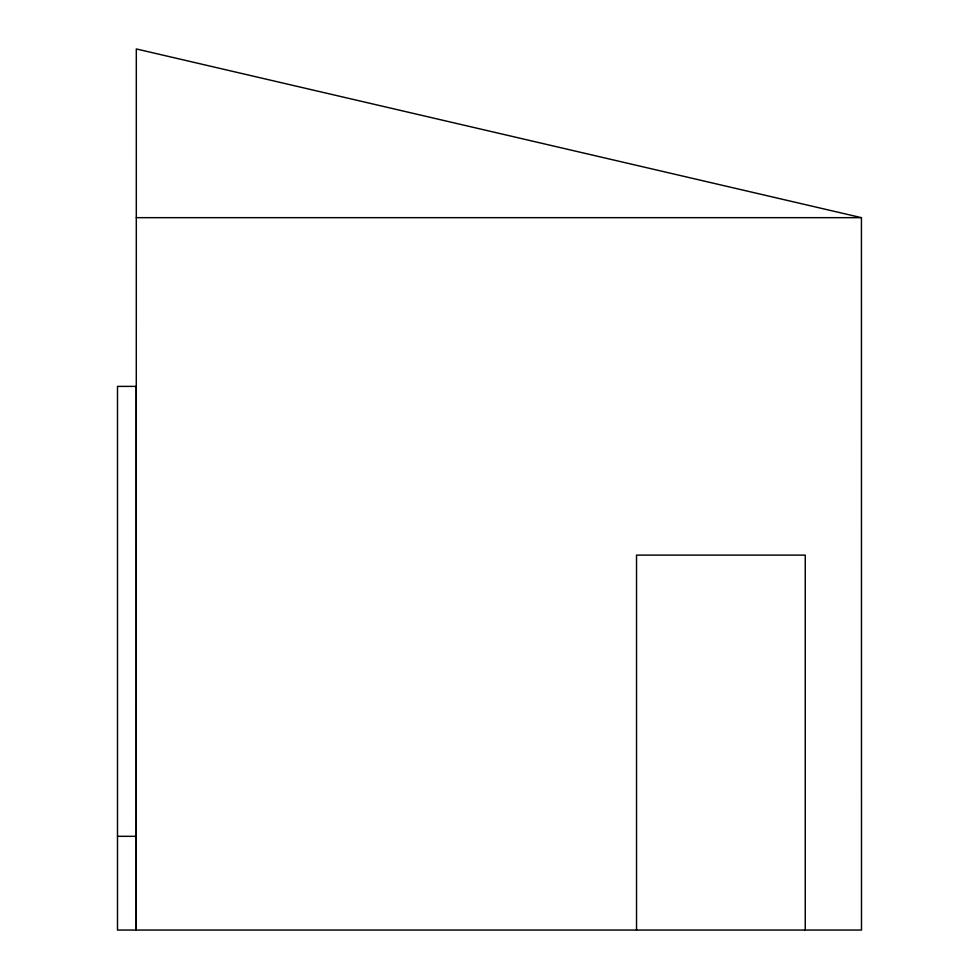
<?xml version="1.0" encoding="UTF-8"?>
<svg xmlns="http://www.w3.org/2000/svg" width="979" height="979" viewBox="0 0 979 979"><rect width="100%" height="100%" fill="white"/><g stroke="black" fill="none" stroke-linecap="round" stroke-linejoin="round"><path stroke-width="1.47" d="M136.314 217.668L861.459 217.668L136.314 48.95L136.252 930.05L136.252 386.387L117.504 386.387L117.504 930.05L861.496 930.05L861.434 217.668M117.504 836.311L136.252 836.311M805.252 930.05L805.252 555.117L636.534 555.117L636.534 930.05"/></g></svg>
